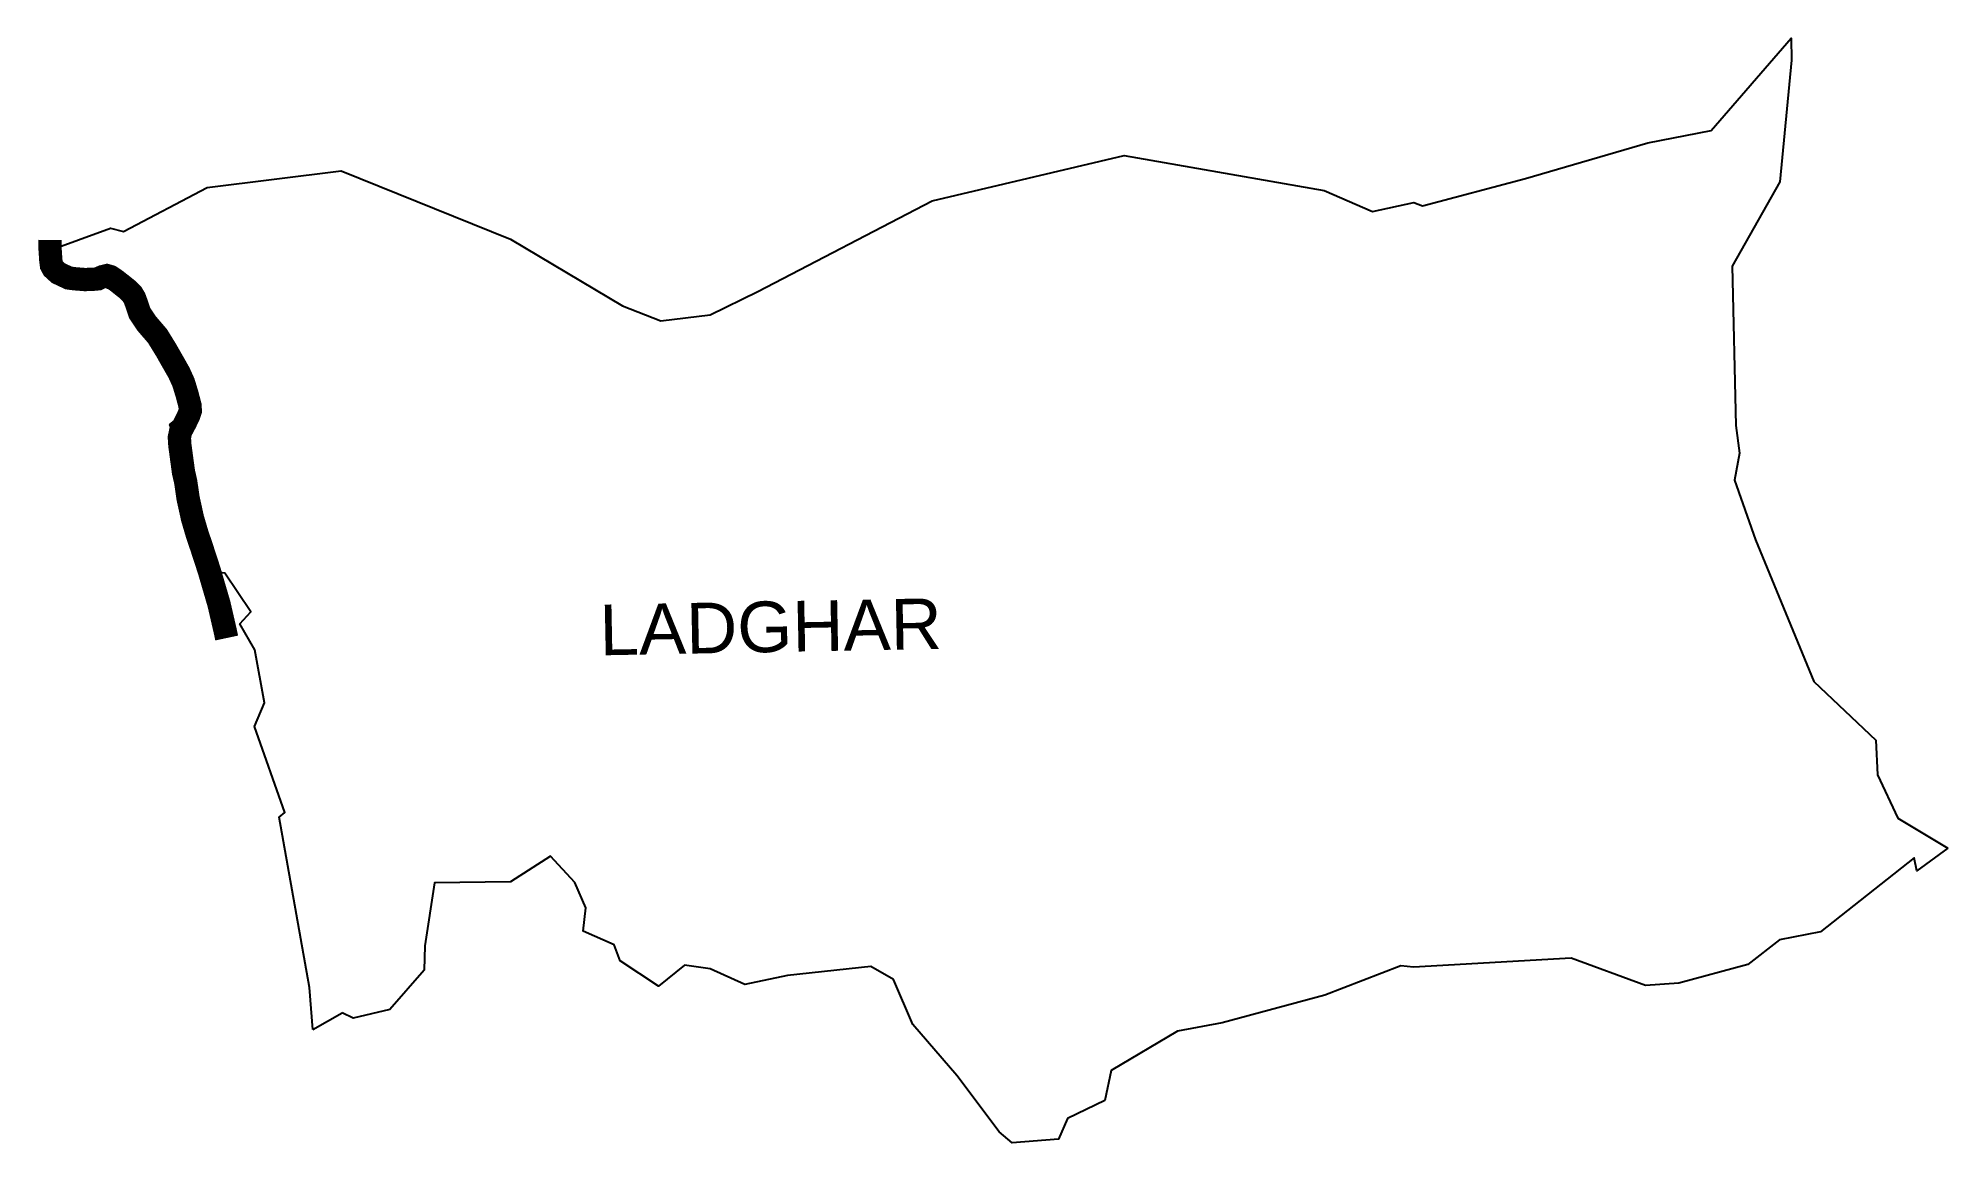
# Model space of a CAD drawing. Header units: metres. Extents: x 301585 to 305682, y 1959509 to 1961879.
import ezdxf

# ---------------------------------------------------------------- set-up
doc = ezdxf.new("R2010")
doc.units = ezdxf.units.M
for name, color, linetype in [('NATURALLY PROTECTED', 3, 'Continuous'), ('village', 3, 'Continuous'), ('VILLAGE NAME', 250, 'Continuous')]:
    doc.layers.add(name, color=color, linetype=linetype)
doc.styles.get("Standard").update_dxf_attribs({"font": 'calibri.ttf'})

msp = doc.modelspace()

# ---------------------------------------------------------------- linework, layer by layer
at = {"layer": 'NATURALLY PROTECTED', "color": 116, "true_color": 0x136734, "const_width": 50, "flags": 128}
msp.add_lwpolyline([(301610.1, 1961446.4), (301610, 1961434.8), (301612, 1961403.7), (301613.4, 1961392.2), (301617, 1961385.5), (301628.2, 1961375.2), (301650.5, 1961364.7), (301663.9, 1961363), (301685.6, 1961361.3), (301706.7, 1961362.2), (301713.2, 1961362.9), (301723.2, 1961367.6), (301732.4, 1961369.8), (301740.1, 1961367.6), (301752.4, 1961359.2), (301776.5, 1961340.1), (301786.4, 1961330.2), (301791.8, 1961321.2), (301795.2, 1961311.8), (301802.7, 1961289.5), (301817.9, 1961266.9), (301840.9, 1961240.1), (301859.5, 1961209.9), (301887.1, 1961161.4), (301896.6, 1961140.5), (301904.4, 1961114.9), (301910.9, 1961090.1), (301911.2, 1961079.6), (301908.4, 1961070.8), (301900.8, 1961054.8), (301895.7, 1961045.2), (301890.6, 1961035.6), (301887.9, 1961022.5), (301888.9, 1961006), (301896.7, 1960948.1), (301901.5, 1960927.2), (301906.6, 1960891.9), (301916.1, 1960848.7), (301925.4, 1960817.1), (301936.6, 1960783.7), (301951.7, 1960737.4), (301972.9, 1960664.8), (301986.1, 1960607.5), (301989.4, 1960592)], dxfattribs=at)
at = {"layer": 'village'}
msp.add_line((302174.3, 1959752.1), (302236.9, 1959787.7), dxfattribs=at)
at = {"layer": 'village', "color": 3, "true_color": 0x00ff00}
for points in [[(302174.3, 1959752.1, 0), (302167, 1959842.2, 0), (302101.7, 1960207.5, 0), (302113.9, 1960217.7, 0), (302048.8, 1960402, 0), (302070.5, 1960452.8, 0), (302049.6, 1960567, 0), (302017.3, 1960622.3, 0), (302041.5, 1960648, 0), (301985.6, 1960730.9, 0), (301968.5, 1960733.3, 0), (301932.5, 1960823.4, 0), (301930.8, 1960860.3, 0), (301885.8, 1960961.2, 0), (301893, 1960982, 0), (301867.4, 1961050.4, 0), (301905.5, 1961080.5, 0), (301862.7, 1961160.8, 0), (301889.4, 1961189.4, 0), (301813.4, 1961309.4, 0), (301688.6, 1961362.3, 0), (301603.1, 1961421.3, 0), (301739.9, 1961471.7, 0), (301768, 1961464.4, 0), (301947.7, 1961558.9, 0), (302234.7, 1961594.8, 0), (302598.4, 1961448.3, 0), (302838.4, 1961305.1, 0), (302920.9, 1961273.1, 0), (303026.5, 1961285.9, 0), (303128.9, 1961335.9, 0), (303502.8, 1961530, 0), (303914.9, 1961627.8, 0), (304343.8, 1961552.5, 0), (304447.8, 1961507.5, 0), (304535.9, 1961526.7, 0), (304554.4, 1961519.7, 0), (304775.6, 1961578.3, 0), (305038.3, 1961654.6, 0), (305173.9, 1961681.1, 0), (305345.4, 1961879.4, 0), (305346.6, 1961832.2, 0), (305321.2, 1961571.3, 0), (305219, 1961390.1, 0), (305227.1, 1961047.8, 0), (305235.1, 1960988.6, 0), (305224, 1960930.5, 0), (305269.4, 1960802.4, 0), (305394.6, 1960498.8, 0), (305527, 1960373.1, 0), (305530.7, 1960298.1, 0), (305574.3, 1960205.7, 0), (305681.7, 1960141.2, 0)], [(305681.7, 1960141.2, 0), (305615.4, 1960092.5, 0), (305609.6, 1960120.4, 0), (305408.9, 1959961.4, 0), (305320.4, 1959944.2, 0), (305252.5, 1959891.4, 0), (305104.8, 1959851.5, 0), (305033, 1959846.5, 0), (304873.7, 1959905, 0), (304535.3, 1959885.5, 0), (304508.6, 1959888.6, 0), (304344.9, 1959825.2, 0), (304124.9, 1959766.4, 0), (304029.2, 1959748.3, 0), (303886.9, 1959663.9, 0), (303872.9, 1959599.7, 0), (303793.3, 1959560.5, 0), (303773.9, 1959516.3, 0), (303674.7, 1959508.6, 0), (303646.9, 1959532.2, 0), (303555.6, 1959653, 0), (303461.5, 1959762.6, 0), (303419.8, 1959859.4, 0), (303370.9, 1959887.1, 0), (303192.8, 1959867.9, 0), (303101.1, 1959848.6, 0), (303026.6, 1959882.3, 0), (302971.2, 1959889.8, 0), (302915.6, 1959845.2, 0), (302833.3, 1959899.3, 0), (302820.3, 1959933.7, 0), (302754.2, 1959963.2, 0), (302759.7, 1960012.8, 0), (302736, 1960067.1, 0), (302684, 1960123.9, 0), (302598, 1960069.1, 0), (302435.4, 1960066.9, 0), (302414.2, 1959931.6, 0), (302412.7, 1959879.5, 0), (302339.4, 1959794.9, 0), (302260.6, 1959776.5, 0), (302236.9, 1959787.7, 0)]]:
    msp.add_polyline3d(points, dxfattribs=at)

# ---------------------------------------------------------------- texts
at = {"layer": 'VILLAGE NAME', "insert": (302788.1, 1960663.5), "char_height": 108.748, "attachment_point": 1, "rotation": 1.1028}
msp.add_mtext_dynamic_manual_height_columns('{\\fArial|b0|i0|c0|p34;LADGHAR}', width=1571.314, gutter_width=543.7, heights=[0], dxfattribs=at)

doc.saveas('drawing.dxf')
